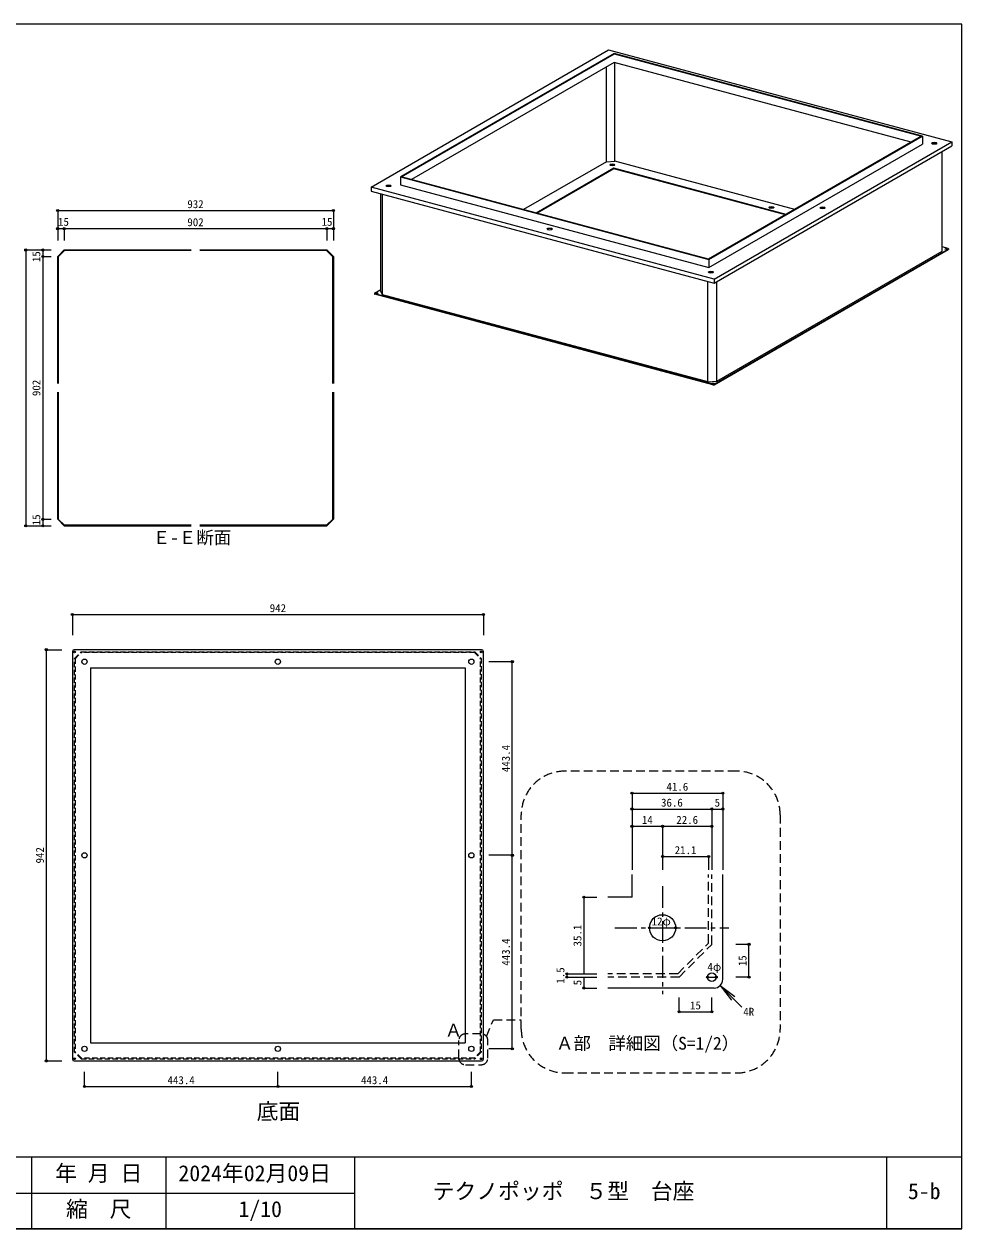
# Model space of a CAD drawing. Units: millimetres at full size, sheet at 1:10, with parts at other scales. Extents: x -10475 to 9199, y -10092 to 10143.
# Drawn here: x 2586 to 4735, y -10092 to -7332 of the extents above; entities that cross this region are included whole.
import ezdxf
from ezdxf.enums import TextEntityAlignment as Align

# ---------------------------------------------------------------- set-up
doc = ezdxf.new("R2010")
doc.units = ezdxf.units.MM
doc.header["$LTSCALE"] = 10
doc.header["$PDMODE"] = 32
doc.header["$PDSIZE"] = 5
for name, pattern in [('CHAIN1', [8, 5, -1, 1, -1]), ('DASHED1', [1.8, 1.2, -0.6]), ('DASHED2', [3, 2, -1])]:
    doc.linetypes.add(name, pattern=pattern)
for name, color, linetype in [('0-1_SUS', 7, 'Continuous'), ('0-9_SUS寸法', 3, 'Continuous'), ('0-F_図面枠', 7, 'Continuous'), ('E-0_FRP', 4, 'Continuous'), ('E-9_SUS寸法', 3, 'Continuous')]:
    doc.layers.add(name, color=color, linetype=linetype)
doc.styles.add('ＭＳ ゴシック', font='')
doc.styles.get('ＭＳ ゴシック').set_extended_font_data('MS Gothic')

msp = doc.modelspace()

# ---------------------------------------------------------------- linework, layer by layer
at = {"layer": '0-1_SUS'}
for p, q in [((3380.85, -7705.51), (3925.29, -7391.18)), ((3925.29, -7391.18), (4712.06, -7602)), ((3938.06, -7399.3), (3448.24, -7682.1)), ((3450.32, -7681.94), (3938.46, -7400.12)), ((3938.46, -7419.88), (3473.71, -7688.21)), ((4644.67, -7588.63), (3938.06, -7399.3)), ((3938.46, -7400.12), (4642.59, -7588.79)), ((4619.21, -7602.29), (3938.46, -7419.88)), ((3939.99, -7646.07), (3939.99, -7420.29)), ((3920.37, -7647.54), (3920.37, -7430.33)), ((4642.59, -7588.79), (4154.45, -7870.61)), ((4154.85, -7871.43), (4644.67, -7588.63)), ((4644.67, -7588.63), (4644.67, -7607.02)), ((4167.63, -7916.33), (4712.06, -7602)), ((4712.06, -7602), (4712.06, -7611.19)), ((4689.72, -7852.01), (4689.72, -7624.09)), ((3920.37, -7647.54), (3730.66, -7757.06)), ((3937.56, -7662.13), (3759.67, -7764.83)), ((3920.37, -7647.54), (3939.99, -7646.07)), ((3937.56, -7662.13), (3937.56, -7663.51)), ((4332.34, -7767.91), (3937.56, -7662.13)), ((4352.11, -7756.5), (3939.99, -7646.07)), ((3448.24, -7682.1), (3448.24, -7700.49)), ((3448.24, -7682.1), (4154.85, -7871.43)), ((4154.45, -7870.61), (3450.32, -7681.94)), ((3380.85, -7705.51), (3380.85, -7714.7)), ((4167.63, -7916.33), (3380.85, -7705.51)), ((3403.19, -7943.7), (3403.19, -7720.69)), ((3407.14, -7951.9), (3407.14, -7721.75)), ((2662.66, -7864.4), (2677.66, -7849.4)), ((2662.66, -8155.4), (2662.66, -7864.4)), ((2664.16, -7865.02), (2678.29, -7850.9)), ((2664.16, -7865.02), (2664.16, -8155.4)), ((2677.66, -7849.4), (2968.66, -7849.4)), ((2968.66, -7850.9), (2678.29, -7850.9)), ((2988.66, -7849.4), (3279.66, -7849.4)), ((3279.04, -7850.9), (2988.66, -7850.9)), ((3279.04, -7850.9), (3293.16, -7865.02)), ((3279.66, -7849.4), (3294.66, -7864.4)), ((3293.16, -8155.4), (3293.16, -7865.02)), ((3294.66, -7864.4), (3294.66, -8155.4)), ((4167.72, -8156.88), (4703.99, -7847.27)), ((4167.72, -8158.26), (4703.99, -7848.64)), ((4173.44, -8150.09), (4689.72, -7852.01)), ((4703.49, -7846.18), (4689.72, -7842.49)), ((4704.34, -7846.82), (4704.34, -7848.2)), ((4154.85, -7871.43), (4154.85, -7889.82)), ((4167.63, -7916.33), (4167.63, -7925.52)), ((3388.92, -7948.44), (3403.19, -7940.21)), ((3407.14, -7951.9), (3403.19, -7943.7)), ((4152.6, -8151.64), (4152.6, -7921.49)), ((4173.44, -8150.09), (4173.44, -7922.17)), ((3388.58, -7948.89), (3388.58, -7950.27)), ((4164.24, -8157.14), (3389.45, -7949.54)), ((4164.24, -8158.52), (3389.45, -7950.92)), ((4152.6, -8151.64), (3407.14, -7951.9)), ((4152.6, -8151.64), (4173.44, -8150.09)), ((2662.66, -8466.4), (2662.66, -8175.4)), ((2664.16, -8175.4), (2664.16, -8465.78)), ((3293.16, -8465.78), (3293.16, -8175.4)), ((3294.66, -8175.4), (3294.66, -8466.4)), ((2677.66, -8481.4), (2662.66, -8466.4)), ((2678.29, -8479.9), (2664.16, -8465.78)), ((3293.16, -8465.78), (3279.04, -8479.9)), ((3294.66, -8466.4), (3279.66, -8481.4)), ((2677.66, -8481.4), (2968.66, -8481.4)), ((2968.66, -8479.9), (2678.29, -8479.9)), ((3279.04, -8479.9), (2988.66, -8479.9)), ((2988.66, -8481.4), (3279.66, -8481.4)), ((2696.44, -8769.1), (2696.44, -9703.1)), ((3634.44, -8765.1), (2700.44, -8765.1)), ((3638.44, -9703.1), (3638.44, -8769.1)), ((2738.04, -8806.7), (3596.84, -8806.7)), ((2738.04, -8806.7), (2738.04, -9665.5)), ((3596.84, -8806.7), (3596.84, -9665.5)), ((2738.04, -9665.5), (3596.84, -9665.5)), ((2700.44, -9707.1), (3634.44, -9707.1))]:
    msp.add_line(p, q, dxfattribs=at)
at = {"layer": '0-1_SUS', "color": 4}
for p, q in [((2662.66, -7759.03), (3294.66, -7759.03)), ((2662.66, -7800.45), (2677.66, -7800.45)), ((2677.66, -7800.45), (3279.66, -7800.45)), ((3279.66, -7800.45), (3294.66, -7800.45)), ((2589.52, -7849.4), (2589.52, -8481.4)), ((2628.51, -7849.4), (2628.51, -7864.4)), ((2628.51, -7864.4), (2628.51, -8466.4)), ((2628.51, -8466.4), (2628.51, -8481.4)), ((3704.56, -9236.1), (3704.56, -8792.7)), ((3704.56, -9679.5), (3704.56, -9236.1)), ((2724.04, -9765.83), (3167.44, -9765.83)), ((3167.44, -9765.83), (3610.84, -9765.83))]:
    msp.add_line(p, q, dxfattribs=at)
at = {"layer": '0-1_SUS', "color": 3}
for p, q in [((2662.66, -7759.03), (2662.66, -7827.4)), ((3294.66, -7759.03), (3294.66, -7827.4)), ((2662.66, -7800.45), (2662.66, -7827.4)), ((2677.66, -7800.45), (2677.66, -7827.4)), ((3279.66, -7800.45), (3279.66, -7827.4)), ((3294.66, -7800.45), (3294.66, -7827.4)), ((2589.52, -7849.4), (2647.54, -7849.4)), ((2628.51, -7849.4), (2647.54, -7849.4)), ((2628.51, -7864.4), (2647.54, -7864.4)), ((2628.51, -8466.4), (2647.54, -8466.4)), ((2589.52, -8481.4), (2647.54, -8481.4)), ((2628.51, -8481.4), (2647.54, -8481.4)), ((3704.56, -8792.7), (3651.16, -8792.7)), ((3704.56, -9236.1), (3651.16, -9236.1)), ((3704.56, -9679.5), (3651.16, -9679.5)), ((2724.04, -9765.83), (2724.04, -9732.36)), ((3167.44, -9765.83), (3167.44, -9732.36)), ((3610.84, -9765.83), (3610.84, -9732.36))]:
    msp.add_line(p, q, dxfattribs=at)
at = {"layer": '0-1_SUS', "linetype": 'DASHED1'}
for p, q in [((2701.44, -8785.1), (2716.44, -8770.1)), ((2702.94, -8785.72), (2717.06, -8771.6)), ((2716.44, -8770.1), (3618.44, -8770.1)), ((3617.82, -8771.6), (2717.06, -8771.6)), ((3617.82, -8771.6), (3631.94, -8785.72)), ((3618.44, -8770.1), (3633.44, -8785.1)), ((2701.44, -9687.1), (2701.44, -8785.1)), ((2702.94, -8785.72), (2702.94, -9686.48)), ((3631.94, -9686.48), (3631.94, -8785.72)), ((3633.44, -8785.1), (3633.44, -9687.1)), ((2716.44, -9702.1), (2701.44, -9687.1)), ((2717.06, -9700.6), (2702.94, -9686.48)), ((3631.94, -9686.48), (3617.82, -9700.6)), ((3633.44, -9687.1), (3618.44, -9702.1)), ((2716.44, -9702.1), (3618.44, -9702.1)), ((3617.82, -9700.6), (2717.06, -9700.6))]:
    msp.add_line(p, q, dxfattribs=at)
at = {"layer": '0-1_SUS'}
for points in [[(3380.85, -7714.7), (4167.63, -7925.52), (4712.06, -7611.19)], [(3448.24, -7700.49), (4154.85, -7889.82), (4644.67, -7607.02)], [(4330.71, -7768.85), (3937.56, -7663.51), (3761.3, -7765.27)]]:
    msp.add_lwpolyline(points, dxfattribs=at)
for centre, radius in [((2701.44, -8770.1), 2), ((3633.44, -8770.1), 2), ((2724.04, -8792.7), 6), ((3167.44, -8792.7), 6), ((3167.44, -8792.7), 6), ((3610.84, -8792.7), 6), ((2724.04, -9236.1), 6), ((3610.84, -9236.1), 6), ((3610.84, -9236.1), 6), ((2724.04, -9679.5), 6), ((3167.44, -9679.5), 6), ((3167.44, -9679.5), 6), ((3610.84, -9679.5), 6), ((3633.44, -9702.1), 2)]:
    msp.add_circle(centre, radius, dxfattribs=at)
for centre, start, end in [((2700.44, -8769.1), 90, 180), ((3634.44, -8769.1), 0, 90), ((2700.44, -9703.1), 180, 270), ((3634.44, -9703.1), 270, 0)]:
    msp.add_arc(centre, 4, start, end, dxfattribs=at)
for centre, major_axis in [((4671.77, -7605), (-6, 0)), ((3933.87, -7654.48), (-6, 0)), ((3421.14, -7702.51), (-6, 0)), ((3421.14, -7702.51), (-6, 0)), ((4298.69, -7752.23), (-6, 0)), ((4415.88, -7752.74), (-6, 0)), ((3790.57, -7801.49), (-6, 0)), ((4698.17, -7847.13), (-2, 0)), ((4159.99, -7900.48), (-6, 0)), ((3394.74, -7948.58), (-2, 0)), ((4164.99, -8154.96), (-2, 0))]:
    msp.add_ellipse(centre, major_axis=major_axis, ratio=0.39332, dxfattribs=at)
for centre, major_axis, start_param, end_param in [((4671.77, -7606.38), (-6, 0), 3.4381115, 5.9866665), ((3933.87, -7655.86), (-6, 0), 3.4381115, 5.9866665), ((3421.14, -7703.89), (-6, 0), 3.4381115, 5.9866665), ((3421.14, -7703.89), (-6, 0), 3.4381115, 5.9866665), ((4298.69, -7753.61), (-6, 0), 3.4381115, 5.9866665), ((4415.88, -7754.12), (-6, 0), 3.4381115, 5.9866665), ((3790.57, -7802.87), (-6, 0), 3.4381115, 5.9866665), ((4698.17, -7848.51), (-2, 0), 4.210298, 5.21448), ((4702.34, -7846.82), (-2, 0), 2.5435617, 4.0961019), ((4702.34, -7848.2), (-2, 0), 2.5435617, 3.1415927), ((4159.99, -7901.86), (-6, 0), 3.4381115, 5.9866665), ((3390.58, -7948.89), (-2, 0), 5.6851544, 7.2559507), ((3390.58, -7950.27), (-2, 0), 0, 0.9727654), ((3394.74, -7949.95), (-2, 0), 4.210298, 5.21448), ((4164.99, -8156.34), (-2, 0), 4.210298, 5.21448), ((4165.65, -8156.33), (2.5, 0), 4.114358, 5.6851544), ((4165.65, -8157.71), (2.5, 0), 4.114358, 5.6851544)]:
    msp.add_ellipse(centre, major_axis=major_axis, ratio=0.39332, start_param=start_param, end_param=end_param, dxfattribs=at)
at = {"layer": '0-1_SUS', "color": 6}
for p in [(2662.66, -7759.03), (3294.66, -7759.03), (2662.66, -7800.45), (2677.66, -7800.45), (3279.66, -7800.45), (3294.66, -7800.45), (2589.52, -7849.4), (2628.51, -7849.4), (2628.51, -7864.4), (2628.51, -8466.4), (2589.52, -8481.4), (2628.51, -8481.4), (3704.56, -8792.7), (3704.56, -9236.1), (3704.56, -9679.5), (2724.04, -9765.83), (3167.44, -9765.83), (3610.84, -9765.83)]:
    msp.add_point(p, dxfattribs=at)
at = {"layer": '0-9_SUS寸法', "color": 4}
for p, q in [((2696.44, -8684.57), (3638.44, -8684.57)), ((2636.59, -8765.1), (2636.59, -9707.1))]:
    msp.add_line(p, q, dxfattribs=at)
at = {"layer": '0-9_SUS寸法'}
for p, q in [((2696.44, -8684.57), (2696.44, -8731.83)), ((3638.44, -8684.57), (3638.44, -8731.83)), ((2636.59, -8765.1), (2672.47, -8765.1)), ((2636.59, -9707.1), (2672.47, -9707.1))]:
    msp.add_line(p, q, dxfattribs=at)
at = {"layer": '0-9_SUS寸法', "color": 7}
for centre, radius in [((2724.04, -8792.7), 6), ((3610.84, -8792.7), 6), ((2724.04, -9679.5), 6), ((3610.84, -9679.5), 6), ((2701.44, -9702.1), 2)]:
    msp.add_circle(centre, radius, dxfattribs=at)
at = {"layer": '0-9_SUS寸法', "color": 6}
for p in [(2696.44, -8684.57), (3638.44, -8684.57), (2636.59, -8765.1), (2636.59, -9707.1)]:
    msp.add_point(p, dxfattribs=at)
at = {"layer": '0-F_図面枠'}
for p, q in [((4735.22, -7331.97), (735.22, -7331.97)), ((4735.22, -10091.97), (4735.22, -7331.97)), ((4735.22, -9927.64), (735.22, -9927.64)), ((2602.95, -9927.64), (2602.95, -10091.97)), ((2910.74, -9927.64), (2910.74, -10091.97)), ((3343.16, -9927.64), (3343.16, -10091.97)), ((4562.69, -9927.64), (4562.69, -10091.97)), ((1983.45, -10009.8), (2602.95, -10009.8)), ((2602.95, -10009.8), (3343.16, -10009.8)), ((735.22, -10091.97), (4735.22, -10091.97)), ((4735.22, -10091.97), (942.8, -10091.97))]:
    msp.add_line(p, q, dxfattribs=at)
at = {"layer": 'E-0_FRP'}
for p, q in [((3979.1, -9169.64), (4049.1, -9169.64)), ((4049.1, -9238.87), (4154.6, -9238.87))]:
    msp.add_line(p, q, dxfattribs=at)
at = {"layer": 'E-9_SUS寸法', "color": 2, "linetype": 'DASHED2'}
for p, q in [((4218.7, -9043.44), (3825.18, -9043.44)), ((3725.18, -9634.63), (3725.18, -9143.44)), ((4318.7, -9143.44), (4318.7, -9634.63)), ((3633.69, -9645.2), (3597.07, -9645.2)), ((3582.07, -9700.81), (3582.07, -9660.2)), ((3648.69, -9700.81), (3648.69, -9660.2)), ((3597.07, -9715.81), (3633.69, -9715.81)), ((3825.18, -9734.63), (4218.7, -9734.63))]:
    msp.add_line(p, q, dxfattribs=at)
at = {"layer": 'E-9_SUS寸法', "color": 4}
for p, q in [((3979.1, -9093.69), (4187.1, -9093.69)), ((3979.1, -9130.09), (4162.1, -9130.09)), ((4162.1, -9130.09), (4187.1, -9130.09)), ((4049.1, -9169.64), (4162.1, -9169.64)), ((3868.6, -9332.16), (3868.6, -9507.66)), ((4019.1, -9402.16), (4079.1, -9402.16)), ((4247, -9515.16), (4247, -9440.16)), ((3829.58, -9507.66), (3829.58, -9515.16)), ((3868.6, -9515.16), (3868.6, -9540.16)), ((4152.1, -9515.16), (4172.1, -9515.16)), ((4087.1, -9594.55), (4162.1, -9594.55))]:
    msp.add_line(p, q, dxfattribs=at)
at = {"layer": 'E-9_SUS寸法'}
for p, q in [((3979.1, -9093.69), (3979.1, -9269.38)), ((4187.1, -9093.69), (4187.1, -9269.38)), ((3979.1, -9130.09), (3979.1, -9269.38)), ((4162.1, -9130.09), (4162.1, -9269.38)), ((4049.1, -9169.64), (4049.1, -9269.38)), ((4162.1, -9169.64), (4162.1, -9269.38)), ((4162.1, -9203.6), (4162.1, -9269.38)), ((3979.1, -9238.87), (3979.1, -9269.38)), ((4049.1, -9238.87), (4049.1, -9269.38)), ((4154.6, -9238.87), (4154.6, -9269.38)), ((4162.1, -9238.87), (4162.1, -9269.38)), ((4187.1, -9238.87), (4187.1, -9269.38)), ((3868.6, -9332.16), (3898.44, -9332.16)), ((4247, -9440.16), (4217.15, -9440.16)), ((3829.58, -9507.66), (3898.44, -9507.66)), ((3829.58, -9515.16), (3898.44, -9515.16)), ((4247, -9515.16), (4217.15, -9515.16)), ((3868.6, -9540.16), (3898.44, -9540.16)), ((4087.1, -9594.55), (4087.1, -9562.05)), ((4162.1, -9594.55), (4162.1, -9562.05))]:
    msp.add_line(p, q, dxfattribs=at)
at = {"layer": 'E-9_SUS寸法', "color": 7}
for p, q in [((3979.1, -9332.16), (3979.1, -9279.97)), ((4187.1, -9520.16), (4187.1, -9279.97)), ((3979.1, -9332.16), (3923.37, -9332.16)), ((4167.1, -9540.16), (3923.37, -9540.16)), ((4181.24, -9534.3), (4206.84, -9567.68)), ((4181.24, -9534.3), (4214.63, -9559.9)), ((4181.24, -9534.3), (4230.61, -9583.67))]:
    msp.add_line(p, q, dxfattribs=at)
at = {"layer": 'E-9_SUS寸法', "color": 7, "linetype": 'DASHED2'}
for p, q in [((4154.6, -9437.05), (4154.6, -9279.97)), ((4162.1, -9440.16), (4162.1, -9279.97)), ((4084, -9507.66), (4154.6, -9437.05)), ((4087.1, -9515.16), (4162.1, -9440.16)), ((4084, -9507.66), (3923.37, -9507.66)), ((4087.1, -9515.16), (3923.37, -9515.16))]:
    msp.add_line(p, q, dxfattribs=at)
at = {"layer": 'E-9_SUS寸法', "linetype": 'CHAIN1'}
for p, q in [((4049.1, -9306.77), (4049.1, -9554.23)), ((3940.01, -9402.16), (4201.36, -9402.16))]:
    msp.add_line(p, q, dxfattribs=at)
at = {"layer": 'E-9_SUS寸法', "color": 2, "linetype": 'DASHED2'}
msp.add_lwpolyline([(3645.46, -9650.89), (3661.33, -9613.12), (3725.18, -9613.12)], dxfattribs=at)
at = {"layer": 'E-9_SUS寸法', "color": 7}
for centre, radius in [((4049.1, -9402.16), 30), ((4162.1, -9515.16), 10)]:
    msp.add_circle(centre, radius, dxfattribs=at)
at = {"layer": 'E-9_SUS寸法', "color": 2, "linetype": 'DASHED2'}
for centre, radius, start, end in [((3825.18, -9143.44), 100, 90, 180), ((4218.7, -9143.44), 100, 0, 90), ((3597.07, -9660.2), 15, 90, 180), ((3633.69, -9660.2), 15, 0, 90), ((3825.18, -9634.63), 100, 180, 270), ((4218.7, -9634.63), 100, 270, 0), ((3597.07, -9700.81), 15, 180, 270), ((3633.69, -9700.81), 15, 270, 0)]:
    msp.add_arc(centre, radius, start, end, dxfattribs=at)
at = {"layer": 'E-9_SUS寸法', "color": 7}
msp.add_arc((4167.1, -9520.16), 20, 270, 0, dxfattribs=at)
at = {"layer": 'E-9_SUS寸法', "color": 6}
for p in [(3979.1, -9093.69), (4187.1, -9093.69), (3979.1, -9130.09), (4162.1, -9130.09), (4187.1, -9130.09), (3979.1, -9169.64), (4049.1, -9169.64), (4162.1, -9169.64), (4049.1, -9238.87), (4154.6, -9238.87), (3868.6, -9332.16), (4019.1, -9402.16), (4079.1, -9402.16), (4247, -9440.16), (3829.58, -9507.66), (3829.58, -9515.16), (4152.1, -9515.16), (4172.1, -9515.16), (4247, -9515.16), (3868.6, -9540.16), (4087.1, -9594.55), (4162.1, -9594.55)]:
    msp.add_point(p, dxfattribs=at)

# ---------------------------------------------------------------- texts
at = {"layer": '0-1_SUS', "color": 3, "style": 'ＭＳ ゴシック'}
for s, p in [('932', (2959.91, -7759.03)), ('15', (2663.52, -7799.58)), ('902', (2959.91, -7800.45)), ('15', (3267.57, -7799.51)), ('443.4', (2914.49, -9765.83)), ('443.4', (3357.89, -9765.83))]:
    msp.add_text(s, height=18.33, dxfattribs=at).set_placement(p, align=Align.BOTTOM_LEFT)
for s, p in [('15', (2628.35, -7877.17)), ('902', (2628.51, -8184.15)), ('15', (2628.36, -8480.01)), ('443.4', (3704.56, -9045.65)), ('443.4', (3704.56, -9489.05))]:
    msp.add_text(s, height=18.33, rotation=90, dxfattribs=at).set_placement(p, align=Align.BOTTOM_LEFT)
at = {"layer": '0-1_SUS', "color": 2, "style": 'ＭＳ ゴシック'}
msp.add_text('Ｅ-Ｅ断面', height=29.33, dxfattribs=at).set_placement((2880.47, -8531.6), align=Align.BOTTOM_LEFT)
at = {"layer": '0-9_SUS寸法', "style": 'ＭＳ ゴシック'}
msp.add_text('942', height=18.33, dxfattribs=at).set_placement((3148.69, -8684.57), align=Align.BOTTOM_LEFT)
msp.add_text('942', height=18.33, rotation=90, dxfattribs=at).set_placement((2636.59, -9254.85), align=Align.BOTTOM_LEFT)
at = {"layer": '0-9_SUS寸法', "color": 6, "style": 'ＭＳ ゴシック'}
msp.add_text('底面', height=36.66, dxfattribs=at).set_placement((3118.83, -9851.9), align=Align.BOTTOM_LEFT)
at = {"layer": '0-F_図面枠', "color": 6, "style": 'ＭＳ ゴシック'}
for s, p in [('年 月 日', (2656.84, -9993.72)), ('2024年02月09日', (2939.45, -9993.72)), ('テクノポッポ\u3000５型\u3000台座', (3522.1, -10034.8)), ('5-b', (4611.45, -10034.8)), ('縮\u3000尺', (2681.84, -10075.89)), ('1/10', (3076.95, -10075.89))]:
    msp.add_text(s, height=36.66, dxfattribs=at).set_placement(p, align=Align.BOTTOM_LEFT)
at = {"layer": 'E-9_SUS寸法', "style": 'ＭＳ ゴシック'}
for s, p in [('41.6', (4058.1, -9093.69)), ('36.6', (4045.6, -9130.09)), ('5', (4168.35, -9130.09)), ('14', (4001.6, -9169.64)), ('22.6', (4080.6, -9169.64)), ('21.1', (4076.85, -9238.87)), ('12φ', (4024.1, -9402.16)), ('4φ', (4152.09, -9506.31)), ('15', (4112.1, -9594.55)), ('4R', (4234.13, -9609.28))]:
    msp.add_text(s, height=18.33, dxfattribs=at).set_placement(p, align=Align.BOTTOM_LEFT)
for s, p in [('35.1', (3868.6, -9444.91)), ('15', (4247, -9490.16)), ('1.5', (3829.58, -9530.16)), ('5', (3868.6, -9533.91))]:
    msp.add_text(s, height=18.33, rotation=90, dxfattribs=at).set_placement(p, align=Align.BOTTOM_LEFT)
at = {"layer": 'E-9_SUS寸法', "color": 2, "style": 'ＭＳ ゴシック'}
for s, p in [('Ａ', (3550.04, -9660.34)), ('Ａ部\u3000詳細図（S=1/2）', (3804.8, -9690.16))]:
    msp.add_text(s, height=29.33, dxfattribs=at).set_placement(p, align=Align.BOTTOM_LEFT)

doc.saveas('drawing.dxf')
